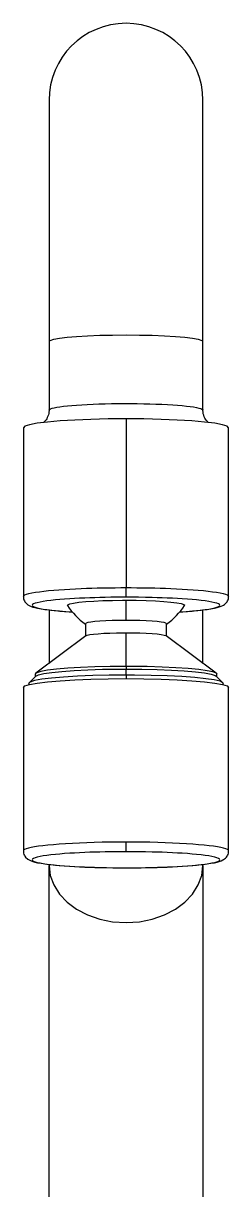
# Model space of a CAD drawing. Extents: x -36 to 357, y 137 to 237.
# Drawn here: x 42.5476 to 42.5686, y 152.8043 to 152.9235 of the extents above; entities that cross this region are included whole.
import ezdxf

# ---------------------------------------------------------------- set-up
doc = ezdxf.new("R2010")
doc.units = 0
doc.header["$LTSCALE"] = 0.01
doc.layers.add('01', color=1, linetype='CONTINUOUS')

# ---------------------------------------------------------------- blocks, each defined once
blk = doc.blocks.new('A$C093F1C31')
at = {"layer": '01', "ltscale": 10}
for p, q in [((0.008224389879615046, 0.3994484823730176), (0.008224389879615046, 0.358324659539214)), ((0.03442938987973321, 0.358324659539214), (0.03442938987973321, 0.3994484823730176)), ((0.008224389879615046, 0.358324659539214), (0.008224389879615046, 0.3466353840762757)), ((0.03442938987973321, 0.3466353840762757), (0.03442938987973321, 0.358324659539214)), ((0.02132673380219785, 0.3451522871613619), (0.02132673380219785, 0.3163954153834965)), ((0.003845881281449692, 0.3436465342078812), (0.003845888591968105, 0.314889662100633)), ((0.0388075790124276, 0.314889662100633), (0.038807586324765, 0.3436465342078812)), ((0.02132673380219785, 0.3147596503863639), (0.02132673380219785, 0.3163954176573611)), ((0.02132673380219785, 0.3108168520698626), (0.02132673380219785, 0.3142446195783606)), ((0.008224389879615046, 0.3125913915230605), (0.008224389879615046, 0.3034777349696789)), ((0.03442938987973321, 0.3034774998160721), (0.03442938987973321, 0.3125914308598787)), ((0.01442436722754792, 0.3102223010538907), (0.01442437085825077, 0.3081483544773391)), ((0.02822909674796392, 0.3081483544773391), (0.02822910037866677, 0.3102223010538907)), ((0.01447020744126348, 0.308182884460745), (0.00598856507713208, 0.3017934254577028)), ((0.02132673380219785, 0.302970422170862), (0.02132673380219785, 0.3087090299958639)), ((0.03666490252908261, 0.3017934254577028), (0.02818326016495121, 0.308182884460745)), ((0.02132673380219785, 0.302970422170862), (0.02132673380219785, 0.3025187283108615)), ((0.02132673380219785, 0.3014871721398613), (0.02132673380219785, 0.3025187283108615)), ((0.005945591670752037, 0.3013054320036659), (0.004816560176550411, 0.3001848154927558)), ((0.005886027842279873, 0.3016404055874453), (0.005886015205760486, 0.3012462995781533)), ((0.02132673380219785, 0.3014871721398613), (0.02132673380219785, 0.3008877471828626)), ((0.03783690742784529, 0.3001848154927558), (0.03670787593546265, 0.3013054320036659)), ((0.0367674524004542, 0.3012462995781533), (0.03676743976393482, 0.3016404055874453)), ((0.003845879553409759, 0.2993819941143627), (0.003845879553409759, 0.2715284705590726)), ((0.004752608600028907, 0.3000595208097714), (0.004752610935611301, 0.299856697976562)), ((0.03790085667060339, 0.299856697976562), (0.03790085900436679, 0.3000595208097714)), ((0.03880758805280493, 0.2715284705590726), (0.03880758805280493, 0.2993819941143627)), ((0.02132673380219785, 0.2713984553103614), (0.02132673380219785, 0.2730342225813622)), ((0.008224389879615046, 0.2692302008315366), (0.008224389879615046, 0.2690541740067758)), ((0.008224389879615046, 0.1555973834427782), (0.008224389879615046, 0.2690541740067474)), ((0.03442938987973321, 0.2690541740067758), (0.03442938987973321, 0.2692302401683584)), ((0.03442938987973321, 0.2690541740067474), (0.03442938987973321, 0.1555973834427782))]:
    blk.add_line(p, q, dxfattribs=at)
for points in [[(0.008224389879615046, 0.358324659539214, 0), (0.008423446293818415, 0.3585206412307969, 0), (0.009014567309350241, 0.3587106681178973, 0), (0.009979792013837141, 0.3588889663297508, 0), (0.01128979254099249, 0.359050118365456, 0), (0.01290476519170625, 0.3591892277019895, 0), (0.0147756398346246, 0.3593020675725853, 0), (0.0168455708953843, 0.3593852093948975, 0), (0.01905166456344887, 0.3594361269467505, 0), (0.02132688980236708, 0.3594532731241067, 0), (0.02360211504310428, 0.359436126949042, 0), (0.02580820872026379, 0.359385209399413, 0), (0.02787813979011844, 0.3593020675791898, 0), (0.0297490144494077, 0.3591892277104805, 0), (0.03136398711831134, 0.3590501183755741, 0), (0.03267398766911356, 0.3588889663411905, 0), (0.03363921239724732, 0.3587106681303105, 0), (0.034230333438245, 0.3585206412438069, 0), (0.03442938987973321, 0.358324659552423, 0)], [(0.00822438986506313, 0.3466351088822215, 0), (0.00822385693572869, 0.3465799763304105, 0), (0.008206710772356018, 0.3463167546195791, 0), (0.008166514979166095, 0.3460609888178432, 0), (0.008105152171992813, 0.3458155637806293, 0), (0.00802502925398585, 0.3455832342797152, 0), (0.007929175068056793, 0.3453666918991303, 0), (0.007821324248652672, 0.3451684863408815, 0), (0.007705851898208493, 0.3449907549077835, 0), (0.007587416044771089, 0.3448347870288586, 0), (0.007470312910299981, 0.3447006204788892, 0), (0.007357825916187721, 0.344586967669116, 0), (0.007309104046726134, 0.3445417728607261, 0)], [(0.008224389881434035, 0.3466354063748653, 0), (0.008230358344007982, 0.3466694456778896, 0), (0.0083125188248232, 0.346766064629449, 0), (0.008482699015075923, 0.3468583825944407, 0), (0.008743083397348528, 0.3469497947965898, 0), (0.009099516486458015, 0.3470409328185831, 0), (0.009548329746394302, 0.34712976269034, 0), (0.0100636732440762, 0.3472120244165566, 0), (0.01066065537634131, 0.3472908595443549, 0), (0.01134721822563733, 0.3473666974149765, 0), (0.01211208397580776, 0.3474377233127299, 0), (0.01291448970914644, 0.34750065441456, 0), (0.01378076438595599, 0.3475580244053695, 0), (0.01472005223877204, 0.3476100119799987, 0), (0.01571473766671261, 0.3476552262725612, 0), (0.01671374047873542, 0.3476917317456554, 0), (0.01775164180071442, 0.3477211685682065, 0), (0.01883775707756286, 0.3477434446421697, 0), (0.01995011894905474, 0.3477577497610405, 0), (0.02103308884761645, 0.3477637138902274, 0), (0.02212560131556529, 0.3477618987660804, 0), (0.02323609276027128, 0.3477519518810155, 0), (0.02434072070900584, 0.3477337350325556, 0), (0.02538556105537282, 0.3477084854075159, 0), (0.0264095121747232, 0.3476756229781479, 0), (0.02741918030005763, 0.347634574569895, 0), (0.02839153590502974, 0.347585889565579, 0), (0.02928044887630676, 0.3475322728899926, 0), (0.03012039592431393, 0.3474720681450307, 0), (0.03091540830791928, 0.3474045461102335, 0), (0.0316458658544434, 0.3473308818149903, 0), (0.03227863325446378, 0.3472549429623086, 0), (0.03283987857503234, 0.3471741835300435, 0), (0.03333060360091622, 0.3470878004659212, 0), (0.03373680953700386, 0.3469974619702398, 0), (0.03404209164364147, 0.3469077624700461, 0), (0.03426135908375727, 0.3468155533638537, 0), (0.03439247122878442, 0.346720048305599, 0), (0.03442938987609523, 0.3466353610711543, 0)], [(0.03534416087677528, 0.3445422385428429, 0), (0.03525185575017531, 0.3446299098126744, 0), (0.0351300944112154, 0.3447595798071674, 0), (0.03500502969654917, 0.3449126899732065, 0), (0.03488006922816567, 0.3450915963082366, 0), (0.03476037256223208, 0.3452966772616328, 0), (0.03465221298029064, 0.3455255090602591, 0), (0.03456161182475626, 0.3457731201865073, 0), (0.03449304489913629, 0.3460333067371799, 0), (0.03444897696863336, 0.3463000593749825, 0), (0.03443017125209735, 0.3465682954142295, 0), (0.03442938987973321, 0.3466354171924486, 0)], [(0.02132673380219785, 0.3451522871613619, 0), (0.01829121562877845, 0.3451294113912695, 0), (0.01534793013888702, 0.3450614791496811, 0), (0.0125863075718371, 0.344950554523372, 0), (0.0100902584308642, 0.3448000079009539, 0), (0.007935623903904343, 0.3446144135653384, 0), (0.006187871473230189, 0.3443994107064512, 0), (0.004900105710476055, 0.3441615320773153, 0), (0.004111454725716612, 0.3439080054996495, 0), (0.003845881281449692, 0.3436465342501727, 0)], [(0.038807586324765, 0.3436465342079025, 0), (0.03854201296417159, 0.3439080054580188, 0), (0.03775336206308566, 0.3441615320375888, 0), (0.03646559637854807, 0.3443994106698405, 0), (0.03471784401699551, 0.3446144135329554, 0), (0.0325632095518813, 0.3448000078737827, 0), (0.03006716046002111, 0.3449505545022369, 0), (0.02730553792753199, 0.3450614791352251, 0), (0.02436225245946844, 0.3451294113839296, 0), (0.02132673429332499, 0.3451522871613619, 0)], [(0.003845888591968105, 0.314889662100633, 0), (0.003906480777004617, 0.3150149240231173, 0), (0.004087003699169145, 0.3151388900994796, 0), (0.004383760751807131, 0.3152603088518333, 0), (0.00479079914293834, 0.3153780142284077, 0), (0.005300201837599161, 0.3154909608858247, 0), (0.005902458617129014, 0.3155982514474047, 0), (0.006586885121578234, 0.3156991545656211, 0), (0.007342057635469246, 0.3157931135085619, 0), (0.008156233985573635, 0.3158797458321381, 0), (0.00901773628720548, 0.3159588353583125, 0), (0.009915278176777065, 0.316030318101852, 0), (0.01083822667533241, 0.3160942639667113, 0), (0.01177679554712086, 0.3161508559991155, 0), (0.01272217268888198, 0.3162003687913462, 0), (0.01366658814913535, 0.3162431473392822, 0), (0.01460333179966256, 0.3162795873255746, 0), (0.01552673082551337, 0.3163101174742877, 0), (0.01643209714347904, 0.3163351843332336, 0), (0.01748947509804566, 0.3163586887592338, 0), (0.01851051636003831, 0.3163757456721541, 0), (0.0194917279513902, 0.3163870953514305, 0), (0.0204308691991173, 0.3163934357753355, 0), (0.02132673380219785, 0.3163954144248606, 0)], [(0.02132673380219785, 0.3163954144248606, 0), (0.0222225984052784, 0.3163934357753355, 0), (0.02316173965482449, 0.3163870953514305, 0), (0.02414295124617638, 0.3163757456721541, 0), (0.02516399250816903, 0.3163586887592338, 0), (0.02622137046273565, 0.3163351843332336, 0), (0.02712673677888233, 0.3163101174742877, 0), (0.02805013580655213, 0.3162795873255746, 0), (0.02898687945707934, 0.3162431473392822, 0), (0.02993129491733271, 0.3162003687913462, 0), (0.03087667205909383, 0.3161508559991155, 0), (0.03181524092906329, 0.3160942639667113, 0), (0.03273818942761864, 0.316030318101852, 0), (0.03363573131719022, 0.3159588353583125, 0), (0.03449723361882207, 0.3158797458321381, 0), (0.03531140997074544, 0.3157931135085619, 0), (0.03606658248463646, 0.3156991545656211, 0), (0.03675100898908568, 0.3155982514474047, 0), (0.03735326576861553, 0.3154909608858247, 0), (0.03786266846145736, 0.3153780142284077, 0), (0.03826970685258857, 0.3152603088518333, 0), (0.03856646390704555, 0.3151388900994796, 0), (0.03874698682921007, 0.3150149240231173, 0), (0.0388075790124276, 0.3148896621341137, 0)], [(0.003845873323371052, 0.3148896640346344, 0), (0.003859039359667804, 0.3146859556870893, 0), (0.003897152992067277, 0.3144895666244345, 0), (0.003957269474994973, 0.3143045571702174, 0), (0.004035567515529692, 0.3141340279329299, 0), (0.004127753805732937, 0.313979965255335, 0), (0.004229460058922996, 0.3138432539390905, 0), (0.004615806843503378, 0.3134870302254598, 0), (0.004943931151501602, 0.313294566495621, 0), (0.005194656218009186, 0.3131879624442817, 0), (0.005473056957271183, 0.3130922493584762, 0), (0.005791174680780387, 0.3130018510061703, 0), (0.00628368102843524, 0.3128879937287365, 0), (0.006861707217467483, 0.3127804686460394, 0), (0.007531594761530869, 0.3126786960101668, 0), (0.008286264670459786, 0.3125835942006567, 0), (0.00909501249952882, 0.3124970626868837, 0), (0.009944014036591398, 0.3124191705634374, 0), (0.009992913459427655, 0.3124150266012009, 0)], [(0.02132673380219785, 0.3147596305938585, 0), (0.02047653181580245, 0.3147576807999357, 0), (0.01962933793402044, 0.3147518383093946, 0), (0.01873077521304367, 0.3147413377358532, 0), (0.01778723730785714, 0.3147254229570713, 0), (0.01685523238666065, 0.3147046073186814, 0), (0.01599494347465225, 0.3146807067922737, 0), (0.01515279874547559, 0.3146526799554792, 0), (0.01432879820094968, 0.314620526808298, 0), (0.01343438804906327, 0.3145799150218274, 0), (0.01257310366781894, 0.3145345774917203, 0), (0.01174494505539769, 0.3144845142179697, 0), (0.01087527017261891, 0.3144241471158828, 0), (0.01005855758558027, 0.3143588226795977, 0), (0.009294807292462792, 0.3142885409091178, 0), (0.008546754213966778, 0.314208909571235, 0), (0.007857579619667376, 0.3141230859431055, 0), (0.007235867997223977, 0.3140313813635665, 0), (0.006683696303298348, 0.3139329771043791, 0), (0.006218976859599934, 0.3138298559666666, 0), (0.005848459672051831, 0.3137226534847386, 0), (0.005577025731327012, 0.3136115693198036, 0), (0.005412343232819694, 0.31349841470076, 0), (0.005357085890864255, 0.3133840487144148, 0), (0.005412297399743693, 0.3132697457720077, 0), (0.005576890354859643, 0.3131565896934383, 0), (0.005848459672051831, 0.3130454439440911, 0), (0.006218758069735486, 0.3129383002382156, 0), (0.00668340355696273, 0.3128351751473488, 0), (0.007235867997223977, 0.3127367160652668, 0), (0.007857224736653734, 0.312645061478257, 0), (0.008546333576305187, 0.3125592345141683, 0), (0.009294807292462792, 0.3124795565197118, 0), (0.01005804345550132, 0.3124093158216148, 0), (0.01087475604435895, 0.3123439913853332, 0), (0.01174494505539769, 0.3122835832108564, 0), (0.01217084143718239, 0.3122569944779983, 0)], [(0.01135319266177248, 0.313333695558498, 0), (0.01140319839578297, 0.3134836406164681, 0), (0.01175472573049774, 0.313630559707331, 0), (0.01239709368383046, 0.3137699887688825, 0), (0.01331078423208965, 0.3138976913196814, 0), (0.01446803534963692, 0.3140097871823642, 0), (0.01583368454703304, 0.3141028703808963, 0), (0.017366237265378, 0.3141741126294129, 0), (0.01901912766697933, 0.3142213492682586, 0), (0.02074213351079379, 0.3142431450360768, 0), (0.02132673380219785, 0.3142446195783606, 0)], [(0.03048255552130286, 0.3122569931747563, 0), (0.030908522550817, 0.3122835832108564, 0), (0.03177819743177679, 0.3123439503129433, 0), (0.03259491002063442, 0.3124092747492284, 0), (0.03335866031193291, 0.3124795565197118, 0), (0.03410671339224791, 0.3125591878575662, 0), (0.03479588798472832, 0.3126450114856709, 0), (0.03541759960899071, 0.3127367160652668, 0), (0.03596977130291634, 0.3128351203244044, 0), (0.03643449074661476, 0.312938241462156, 0), (0.03680500793234387, 0.3130454439440911, 0), (0.03707644187488768, 0.3131565281090261, 0), (0.037241124373395, 0.3132696827280554, 0), (0.03729638171535044, 0.3133840487144148, 0), (0.037241170206471, 0.3134983516568077, 0), (0.03707657725135505, 0.3136115077353736, 0), (0.03680500793234387, 0.3137226534847386, 0), (0.0364347095364792, 0.3138297971906141, 0), (0.03597006404925196, 0.3139329222814808, 0), (0.03541759960899071, 0.3140313813635665, 0), (0.03479624286956096, 0.3141230359505727, 0), (0.0341071340299095, 0.3142088629147679, 0), (0.03335866031193291, 0.3142885409091178, 0), (0.03259542414707539, 0.3143587816073321, 0), (0.03177871156003675, 0.3144241060436173, 0), (0.030908522550817, 0.3144845142179697, 0), (0.03008094927463389, 0.3145345467869518, 0), (0.02921966489338956, 0.3145798843170624, 0), (0.02832466940526501, 0.314620526808298, 0), (0.0275013023892825, 0.3146526588260876, 0), (0.02665915766010585, 0.3146806856628821, 0), (0.02579823521773505, 0.3147046073186814, 0), (0.02463217890544911, 0.314729847418608, 0), (0.02344659856862563, 0.314747457302893, 0), (0.02238940027018543, 0.3147565851160579, 0), (0.02132673380219785, 0.3147596305938585, 0)], [(0.02132673380219785, 0.3142446195783606, 0), (0.02306159363979532, 0.3142315456145504, 0), (0.02474374063785945, 0.3141927209688937, 0), (0.0263220636134065, 0.3141293253085884, 0), (0.02774860602221452, 0.3140432848786823, 0), (0.02898002309302683, 0.3139372139740786, 0), (0.02997889884500182, 0.3138143355055192, 0), (0.03071488294153824, 0.3136783830730607, 0), (0.03116561287970399, 0.313533487522534, 0), (0.03131739345735696, 0.3133840514318962, 0), (0.03130027494444221, 0.313333695558498, 0)], [(0.03266011666528357, 0.312414989682825, 0), (0.03270945356962329, 0.3124191705634374, 0), (0.03355845510668587, 0.3124970626868837, 0), (0.0343672029357549, 0.3125835942006567, 0), (0.03512187284286483, 0.3126786960101668, 0), (0.03579176038874721, 0.3127804686460394, 0), (0.03636978657777945, 0.3128879937287365, 0), (0.0368622929254343, 0.3130018510061703, 0), (0.03721323404352006, 0.3131026018325471, 0), (0.03751567707149661, 0.3132100698093119, 0), (0.03780778134932916, 0.3133448964323051, 0), (0.03794691168695863, 0.3134263875644265, 0), (0.03810050031097489, 0.3135330675553654, 0), (0.03826248315090197, 0.313670353987817, 0), (0.03842400754729169, 0.3138432539390905, 0), (0.03852571380048175, 0.313979965255335, 0), (0.038617900090685, 0.3141340279329299, 0), (0.03869619813121972, 0.3143045571702174, 0), (0.03875631461414741, 0.3144895666244345, 0), (0.03879442824654689, 0.3146859556870893, 0), (0.03880759428102465, 0.3148896640346344, 0)], [(0.02132673380219785, 0.3108168520698626, 0), (0.02012815043053706, 0.3108078195040491, 0), (0.01896598540588457, 0.3107809962565398, 0), (0.01787555052760581, 0.3107371973381419, 0), (0.01688997810379078, 0.3106777535568135, 0), (0.01603921425885346, 0.3106044710817528, 0), (0.01534910901682451, 0.3105195765638697, 0), (0.01484063087627874, 0.3104256494801092, 0), (0.01452922969292558, 0.3103255437573651, 0), (0.01442436722754792, 0.3102223010573404, 0)], [(0.02822910037866677, 0.3102223010538907, 0), (0.02812423792056506, 0.3103255437539687, 0), (0.02781283674266888, 0.3104256494768691, 0), (0.02730435860939906, 0.3105195765608819, 0), (0.02661425337464607, 0.3106044710791096, 0), (0.02576348953152774, 0.3106777535545966, 0), (0.02477791711316968, 0.3107371973364188, 0), (0.02368748223670991, 0.3107809962553603, 0), (0.0225253172156954, 0.3108078195034487, 0), (0.02132673384403461, 0.3108168520698626, 0)], [(0.01447017522332317, 0.30818286049427, 0), (0.01471219463564921, 0.3082843791535126, 0), (0.0151551934723102, 0.3083807354914931, 0), (0.01578571143909357, 0.3084690017696623, 0), (0.01658459056307038, 0.3085464960618438, 0), (0.01752755730922217, 0.3086108637432012, 0), (0.01858596011152258, 0.3086601490343206, 0), (0.01972763993398985, 0.3086928544265852, 0), (0.02091790741360455, 0.3087079861832045, 0), (0.02132673380219785, 0.3087090299958639, 0)], [(0.02132673380219785, 0.3087090299958639, 0), (0.02252531654630729, 0.3086999974348004, 0), (0.02368748095796036, 0.3086731742014024, 0), (0.02477791526325746, 0.3086293753060474, 0), (0.02576348716684151, 0.3085699315559829, 0), (0.02661425056612643, 0.3084966491194692, 0), (0.02730435544617649, 0.3084117546462473, 0), (0.02781283331569284, 0.3083178276118943, 0), (0.02812423433897493, 0.3082177219418085, 0), (0.02818329238289152, 0.30818286049427, 0)], [(0.005945531414909055, 0.3013053730772377, 0), (0.006414399478671839, 0.3015336662190862, 0), (0.007336371270866948, 0.3017514779436077, 0), (0.008683433146870811, 0.3019521901518232, 0), (0.01041465531125141, 0.3021297043048961, 0), (0.01247743545718549, 0.3022786267251512, 0), (0.01480909705242084, 0.3023944324802414, 0), (0.01733879374296521, 0.3024736028709221, 0), (0.01998966197243135, 0.3025137323449556, 0), (0.02132673380219785, 0.3025187283108615, 0)], [(0.02132673380219785, 0.302970422170862, 0), (0.01864548336197913, 0.3029502161746649, 0), (0.01604570135532413, 0.3028902121350292, 0), (0.0136063808495237, 0.3027922332443325, 0), (0.01140163935815508, 0.3026592565415598, 0), (0.009498466835793806, 0.3024953224565046, 0), (0.00795469021795725, 0.3023054120433564, 0), (0.006817216375566204, 0.3020952956338689, 0), (0.006120606874901569, 0.3018713575087801, 0), (0.005988571974739898, 0.301793430587459, 0)], [(0.0366648956296558, 0.301793430587459, 0), (0.03612337677077448, 0.3020205275201491, 0), (0.03513226940413006, 0.3022360745285155, 0), (0.03372168782880181, 0.3024335223258348, 0), (0.03193449184982455, 0.3026068715607408, 0), (0.02982498451274296, 0.3027508551044846, 0), (0.02745726212924637, 0.3028610980899913, 0), (0.0249032667488791, 0.3029342508399466, 0), (0.02224060022308549, 0.3029680906450842, 0), (0.02132673380219785, 0.302970422170862, 0)], [(0.02132673380219785, 0.3025187283108615, 0), (0.0240079867598979, 0.3024985222957142, 0), (0.02660777120399871, 0.3024385181998142, 0), (0.0290470939980878, 0.3023405392172336, 0), (0.03125183755764738, 0.3022075623897571, 0), (0.03315501186443726, 0.3020436281509724, 0), (0.03469878993018938, 0.3018537175597302, 0), (0.0358362648403272, 0.3016436009532057, 0), (0.03653287499582802, 0.3014196626181125, 0), (0.03670793618948665, 0.3013053730772377, 0)], [(0.003845879553409759, 0.2993819941143627, 0), (0.004111453006771626, 0.2996434653897566, 0), (0.004900104051557719, 0.2998969919928243, 0), (0.006187869925270206, 0.3001348706460689, 0), (0.007935622514196439, 0.3003498735270433, 0), (0.01009025724124513, 0.3005354678820495, 0), (0.01258630661868665, 0.3006860145205721, 0), (0.01534792945312802, 0.3007969391592127, 0), (0.01829121522860078, 0.300864871408983, 0), (0.02132673370033444, 0.3008877471828626, 0)], [(0.004752608600028907, 0.3000595208106773, 0), (0.0048165604530368, 0.3001848157613125, 0)], [(0.02132673380219785, 0.3014871721398613, 0), (0.0184486671751074, 0.3014654829300731, 0), (0.01565804914571345, 0.3014010743163666, 0), (0.01303967123021721, 0.3012959033218614, 0), (0.01067309151585505, 0.3011531655139876, 0), (0.008630217327663559, 0.3009771979087681, 0), (0.006973120363909402, 0.3007733471928091, 0), (0.005752150680564228, 0.3005478072669163, 0), (0.00500440682117187, 0.3003074310475569, 0), (0.0048165604530368, 0.3001848157613125, 0)], [(0.005988571974739898, 0.301793430587459, 0), (0.005886027842279873, 0.3016404055851076, 0)], [(0.03783690715317789, 0.3001848157613125, 0), (0.037333495411076, 0.3004298645094465, 0), (0.03634372631859151, 0.3006636605950916, 0), (0.03489767351129558, 0.3008791002425397, 0), (0.03303927457272948, 0.3010696374271831, 0), (0.03082499601259769, 0.3012294827731097, 0), (0.02832211756140168, 0.3013537794604133, 0), (0.02560668791738863, 0.3014387507971747, 0), (0.02276121403519937, 0.3014818149723482, 0), (0.02132673380219785, 0.3014871721398613, 0)], [(0.02132673380219785, 0.3008877471828626, 0), (0.02436225227575051, 0.3008648714105107, 0), (0.02730553805849922, 0.3007969391622254, 0), (0.03006716089657857, 0.3006860145249775, 0), (0.03256321028675302, 0.3005354678877126, 0), (0.03471784502471564, 0.3003498735337899, 0), (0.03646559762819379, 0.3001348706537001, 0), (0.03775336351827718, 0.2998969920011021, 0), (0.03854201458125317, 0.2996434653984359, 0), (0.03880758805280493, 0.2993819941231735, 0)], [(0.0366648956296558, 0.301793430587459, 0), (0.03676743976393482, 0.3016404055851076, 0)], [(0.03783690715317789, 0.3001848157613125, 0), (0.03790085900436679, 0.3000595208106773, 0)], [(0.02132673380219785, 0.2730342236278993, 0), (0.01995520178570587, 0.2730295818936916, 0), (0.01859212571980606, 0.2730156853089412, 0), (0.01724590942103532, 0.2729926195507062, 0), (0.01592485276341904, 0.2729605268270632, 0), (0.01463710049756628, 0.2729196050003218, 0), (0.01339059204656223, 0.2728701063671508, 0), (0.01219301254786842, 0.2728123361030867, 0), (0.01105174547774368, 0.2727466503810163, 0), (0.009973827127396362, 0.272673454175262, 0), (0.008965903221906046, 0.2725931987647634, 0), (0.008034187947487226, 0.2725063789508226, 0), (0.007184425638115499, 0.2724135300064603, 0), (0.006421855361622875, 0.2723152243762925, 0), (0.005751178618083941, 0.2722120681472227, 0), (0.005176530350581743, 0.2721046973117041, 0), (0.00470145345752826, 0.2719937738466349, 0), (0.004328876948420657, 0.2718799816320754, 0), (0.004061097877638531, 0.2717640222348585, 0), (0.003899767192706349, 0.2716466105832325, 0), (0.003845879553409759, 0.2715284705709742, 0)], [(0.03880758805280493, 0.2715284705709742, 0), (0.03875370041168935, 0.2716466105832325, 0), (0.03859236972857616, 0.2717640222348585, 0), (0.03832459065779403, 0.2718799816320718, 0), (0.03795201414686744, 0.2719937738466349, 0), (0.03747693725381396, 0.2721046973117041, 0), (0.03690228898813075, 0.2722120681472227, 0), (0.03623161224277283, 0.2723152243762925, 0), (0.0354690419662802, 0.2724135300064603, 0), (0.03461927965872746, 0.2725063789508226, 0), (0.03368756438248965, 0.2725931987647634, 0), (0.03267964047699934, 0.272673454175262, 0), (0.03160172212847101, 0.2727466503810163, 0), (0.03046045505834627, 0.2728123361030867, 0), (0.02926287555965246, 0.2728701063671508, 0), (0.02801636710864841, 0.2729196050003218, 0), (0.02672861484279565, 0.2729605268270632, 0), (0.02540755818336038, 0.2729926195507062, 0), (0.02406134188458964, 0.2730156853089412, 0), (0.02269826582050882, 0.2730295818936916, 0), (0.02132673380219785, 0.2730342236278993, 0)], [(0.003845891702439985, 0.2715284705417709, 0), (0.003859057733279769, 0.2713247622438359, 0), (0.003897171349308337, 0.2711283732278957, 0), (0.003957287808589172, 0.2709433638163006, 0), (0.004035585816382081, 0.2707728346168174, 0), (0.004127772070205538, 0.2706187719720141, 0), (0.00422947828337783, 0.2704820606838041, 0), (0.004615824915163103, 0.2701258370415971, 0), (0.004943949081280152, 0.2699333733588887, 0), (0.005194673964069807, 0.2698267693683967, 0), (0.005473074446854298, 0.2697310563564805, 0), (0.005791191857497324, 0.269640658080128, 0), (0.006283697695835144, 0.2695268009062026, 0), (0.006861723260954022, 0.2694192759281471, 0), (0.007531610061050742, 0.2693175033963122, 0), (0.008286279131425545, 0.2692224016862852, 0), (0.009095026065551792, 0.2691358702632662, 0), (0.009944026665834826, 0.2690579782217846, 0), (0.009994441294111311, 0.2690537064051739, 0)], [(0.02132673380219785, 0.2713984553107984, 0), (0.02047635339295084, 0.2713965034502905, 0), (0.01962922028906178, 0.2713906616560777, 0), (0.01873077820346225, 0.2713801624738323, 0), (0.01778724138421239, 0.2713642477133611, 0), (0.01685523753440066, 0.2713434320989236, 0), (0.01599494961374148, 0.2713195316001062, 0), (0.01515280585408618, 0.2712915047955562, 0), (0.01432880625543476, 0.2712593516852699, 0), (0.01343439713127736, 0.2712187399454677, 0), (0.01257311374138226, 0.2711734024675181, 0), (0.01174495608211146, 0.2711233392514245, 0), (0.01087528220159584, 0.2710629722187541, 0), (0.01005857055497472, 0.270997647857623, 0), (0.00929482114224811, 0.2709273661680314, 0), (0.008546768922315096, 0.2708477349218086, 0), (0.007857595121095073, 0.2707619113924196, 0), (0.007235884215333499, 0.2706702069183358, 0), (0.006683713154416182, 0.2705718027724018, 0), (0.006218994249138632, 0.270468681753318, 0), (0.005848477487234049, 0.270361479394694, 0), (0.005577043859375408, 0.2702503953575928, 0), (0.005412361550042988, 0.2701372408687526, 0), (0.005357104269933188, 0.2700228750139253, 0), (0.005412315716966987, 0.2699085722030645, 0), (0.005576908482908038, 0.2697954162547056, 0), (0.005848477487234049, 0.2696842706331601, 0), (0.006218775457455195, 0.2695771270506313, 0), (0.006683420409899554, 0.2694740020783648, 0), (0.007235884215333499, 0.2693755431095184, 0), (0.007857240238081431, 0.2692838886280029, 0), (0.008546348286472494, 0.2691980617625767, 0), (0.00929482114224811, 0.2691183838598192, 0), (0.01005805642671476, 0.2690481432424008, 0), (0.01087476807515486, 0.2689828188812733, 0), (0.01174495608211146, 0.2689224107764296, 0), (0.0125725284069631, 0.2688723782649873, 0), (0.01343381179685821, 0.2688270407870412, 0), (0.01432880625543476, 0.2687863983425807, 0), (0.01515217232372379, 0.2687542663617606, 0), (0.01599431608337909, 0.2687262395572105, 0), (0.01685523753440066, 0.2687023179289305, 0), (0.01802129250427242, 0.2686770778580438, 0), (0.01920687147685385, 0.26865946799402, 0), (0.02026388168633275, 0.2686503423479394, 0), (0.02132673380219785, 0.2686472947170557, 0)], [(0.02132673380219785, 0.2686472947170557, 0), (0.02217711421326385, 0.2686492465775636, 0), (0.0230242473189719, 0.2686550883717729, 0), (0.02392268940639042, 0.2686655875540715, 0), (0.02486622622564028, 0.2686815023145712, 0), (0.02579823007181403, 0.2687023179289305, 0), (0.0266585179942922, 0.268726218427858, 0), (0.0275006617539475, 0.2687542452324116, 0), (0.02832466135077993, 0.2687863983425807, 0), (0.02921907047493733, 0.2688270100824113, 0), (0.03008035386483243, 0.2688723475603645, 0), (0.03090851152228424, 0.2689224107764296, 0), (0.03177818540461885, 0.2689827778090894, 0), (0.03259489705123997, 0.2690481021702205, 0), (0.03335864646396658, 0.2691183838598192, 0), (0.03410669868208061, 0.2691980151059497, 0), (0.03479587248330063, 0.2692838386354026, 0), (0.03541758339088119, 0.2693755431095184, 0), (0.03596975444997952, 0.2694739472554488, 0), (0.03643447335707606, 0.2695770682745149, 0), (0.03680499011898064, 0.2696842706331601, 0), (0.03707642374683928, 0.2697953546702578, 0), (0.0372411060561717, 0.2699085091591158, 0), (0.0372963633362815, 0.2700228750139253, 0), (0.0372411518892477, 0.270137177824779, 0), (0.03707655912330665, 0.2702503337731557, 0), (0.03680499011898064, 0.270361479394694, 0), (0.0364346921487595, 0.2704686229772832, 0), (0.03597004719631514, 0.2705717479494965, 0), (0.03541758339088119, 0.2706702069183358, 0), (0.03479622736813326, 0.2707618613997909, 0), (0.0341071193197422, 0.2708476882652455, 0), (0.03335864646396658, 0.2709273661680314, 0), (0.03259541117949993, 0.2709976067854072, 0), (0.03177869953105983, 0.2710629311465382, 0), (0.03090851152228424, 0.2711233392514245, 0), (0.03008093920107058, 0.2711733717628029, 0), (0.02921965580935648, 0.2712187092407525, 0), (0.02832466135077993, 0.2712593516852699, 0), (0.02750129528430989, 0.2712914836659657, 0), (0.02665915152465459, 0.2713195104705122, 0), (0.02579823007181403, 0.2713434320989236, 0), (0.02463217510558025, 0.2713686721697322, 0), (0.02344659612936084, 0.2713862820338342, 0), (0.02238958592170093, 0.2713954076799148, 0), (0.02132673380219785, 0.2713984553107984, 0)], [(0.03265858784470765, 0.2690536694132533, 0), (0.03270944094037986, 0.2690579782217846, 0), (0.0335584415406629, 0.2691358702632662, 0), (0.03436718847478915, 0.2692224016862852, 0), (0.03512185754516395, 0.2693175033963122, 0), (0.03579174434526067, 0.2694192759281471, 0), (0.03636976991037955, 0.2695268009062026, 0), (0.03686227574689838, 0.269640658080128, 0), (0.03721321652301413, 0.2697414088222345, 0), (0.03751565927632328, 0.2698488767173366, 0), (0.03780776337407588, 0.2699837032814258, 0), (0.03794689365167869, 0.2700651943937906, 0), (0.03810048221384932, 0.2701718743619352, 0), (0.03826246499011177, 0.2703091607669421, 0), (0.03842398932101787, 0.2704820606838041, 0), (0.03852569553600915, 0.2706187719720141, 0), (0.03861788178801362, 0.2707728346168174, 0), (0.03869617979580653, 0.2709433638163006, 0), (0.03875629625690635, 0.2711283732278993, 0), (0.03879440987293492, 0.2713247622438359, 0), (0.03880757590195572, 0.2715284705417709, 0)], [(0.008224389879615046, 0.2690541740067474, 0), (0.008423446293818415, 0.2673632595073414, 0), (0.009014567309350241, 0.2657237225889482, 0), (0.009979792013837141, 0.2641853797508418, 0), (0.01128979254099249, 0.2627949727613732, 0), (0.01290476519170625, 0.2615947484330263, 0), (0.0147756398346246, 0.2606211749743963, 0), (0.0168455708953843, 0.2599038339221629, 0), (0.01905166456344887, 0.2594645213210356, 0), (0.02132688980236708, 0.2593165854620061, 0), (0.02360211504310428, 0.259464521301247, 0), (0.02580820872026379, 0.2599038338831861, 0), (0.02787813979011844, 0.2606211749174179, 0), (0.0297490144494077, 0.2615947483597694, 0), (0.03136398711831134, 0.2627949726740724, 0), (0.03267398766911356, 0.2641853796521474, 0), (0.03363921239724732, 0.2657237224818587, 0), (0.034230333438245, 0.2673632593951112, 0), (0.03442938987973321, 0.2690541738928118, 0)], [(0.009994441294111311, 0.2690537064051739, 0), (0.01082115719509602, 0.2689885765985451, 0), (0.01171541218354832, 0.2689273906646612, 0), (0.01261704563148669, 0.2688740492600843, 0), (0.0135633566933393, 0.2688259344272552, 0), (0.0142720473704685, 0.2687945735394202, 0), (0.01507685808974202, 0.2687633772772564, 0), (0.0159703584467934, 0.2687338551599154, 0), (0.01694228822270816, 0.2687074497760591, 0), (0.01797971134874388, 0.2686854519130861, 0), (0.01906747242173878, 0.2686689251838033, 0), (0.02018890962426667, 0.2686586492317815, 0), (0.02132673380219785, 0.2686550881970824, 0)], [(0.02132673380219785, 0.2686550881970824, 0), (0.02246455798194802, 0.268658649231778, 0), (0.02358599518447591, 0.2686689251838033, 0), (0.02467375625747081, 0.2686854519130861, 0), (0.02571117938168754, 0.2687074497760591, 0), (0.0266831091576023, 0.2687338551599154, 0), (0.02757660951647267, 0.2687633772772564, 0), (0.02838142023574619, 0.2687945735394202, 0), (0.02909011091287539, 0.2688259344272552, 0), (0.030036421974728, 0.2688740492600843, 0), (0.03093805542084738, 0.2689273906646612, 0), (0.03183231041111867, 0.2689885765985451, 0), (0.03265858784470765, 0.2690536694132533, 0)], [(0.02132673380219785, 0.2686472947173613, 0), (0.02132673380219785, 0.2686418922256877, 0)]]:
    blk.add_polyline3d(points, dxfattribs=at)
for centre, radius, start, end in [((0.02132688988058362, 0.3994484823730176), 0.01310249999999999, 0, 180), ((0.01738240653139655, 0.4016794885084245), 0.08957036237736292, 265.2677294143308, 266.6647165010107), ((0.02138249428026029, 0.3200481728673132), 0.01206950195865427, 213.8013897544067, 234.7883163696274), ((0.0212709733259544, 0.3200481728673132), 0.01206950195865566, 305.2116836303725, 326.1986102455934), ((0.0252709730193601, 0.4016807754522915), 0.08957165231161403, 273.3352918507169, 274.7319779275091)]:
    blk.add_arc(centre, radius, start, end, dxfattribs=at)

msp = doc.modelspace()

# ---------------------------------------------------------------- block references
at = {"layer": '01', "ltscale": 10, "xscale": 0.6, "yscale": 0.6, "zscale": 0.6}
msp.add_blockref('A$C093F1C31', (42.54527481119774, 152.6759751800075, -2), dxfattribs=at)

doc.saveas('drawing.dxf')
